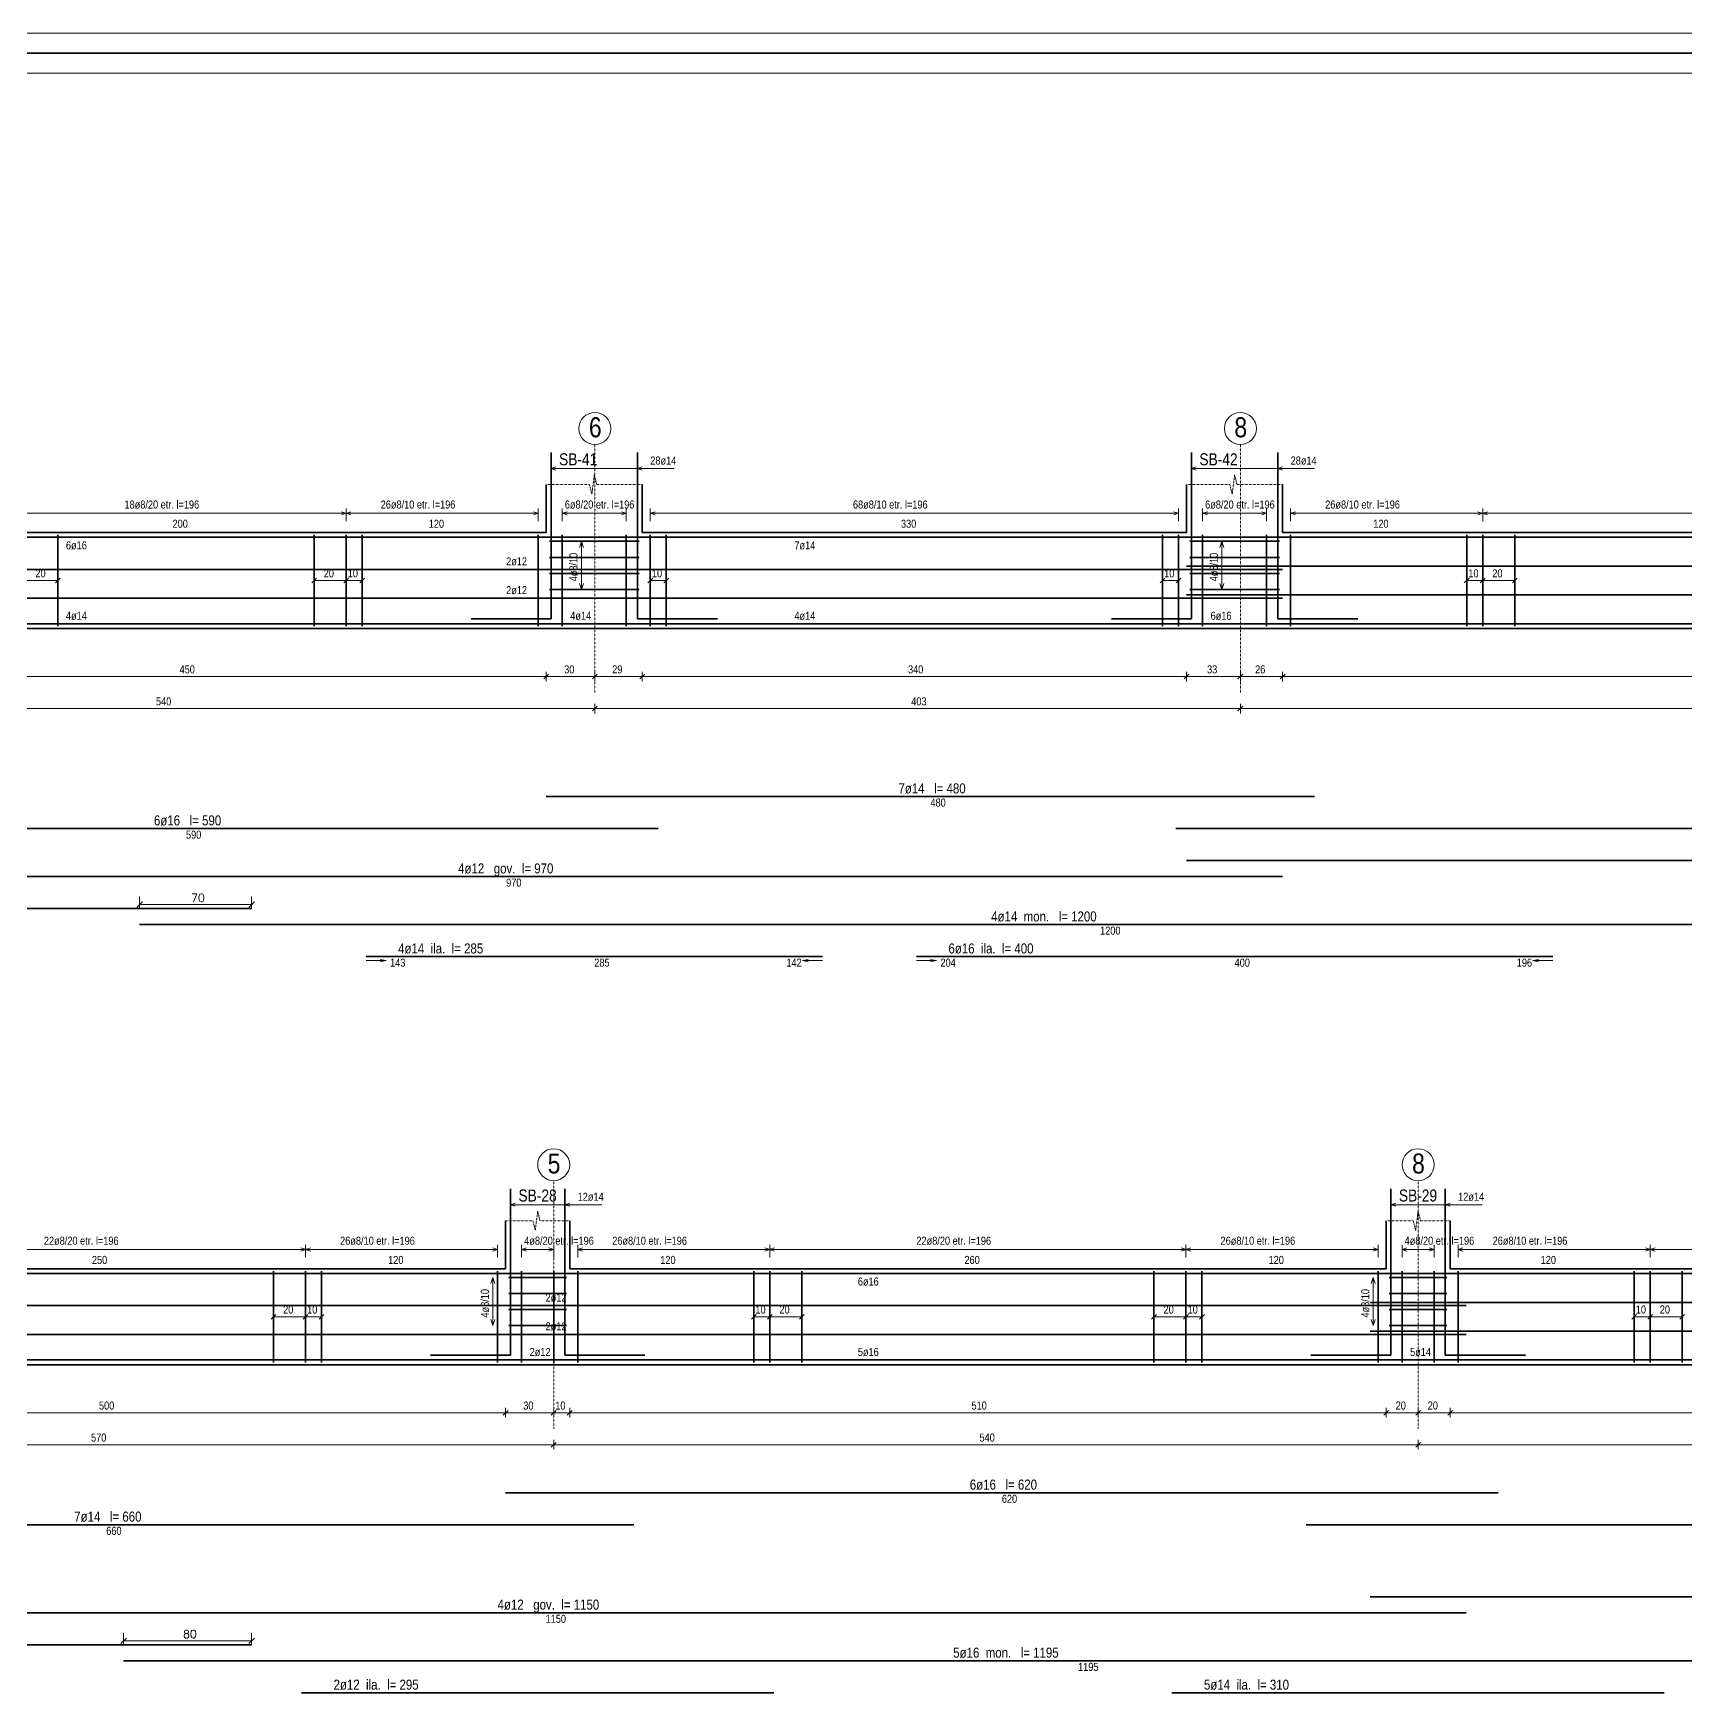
# Model space of a CAD drawing. Header units: millimetres. Extents: x -267 to 94375, y 6431 to 10838.
# Drawn here: x 11255 to 13319, y 8657 to 10732 of the extents above; entities that cross this region are included whole.
import ezdxf

# ---------------------------------------------------------------- set-up
doc = ezdxf.new("R2010")
doc.units = ezdxf.units.MM
doc.header["$LTSCALE"] = 0.0001
doc.linetypes.add('DASHED', pattern=[19.05, 12.7, -6.35])
for name, color, linetype, lineweight in [('AKS BALONU (BEYKENT)', 7, 'Continuous', 20), ('AKS CIZGISI (BEYKENT)', 252, 'DASHED', 20), ('AKS NO (BEYKENT)', 3, 'Continuous', 20), ('DIM_LAY', 8, 'Continuous', 20), ('DONATI (BEYKENT)', 4, 'Continuous', 35), ('DONATI YAZISI (BEYKENT)', 3, 'Continuous', 20), ('FILIZ (BEYKENT)', 60, 'Continuous', 20), ('I.DONATI OKU (BEYKENT)', 160, 'Continuous', 20), ('KESIT SINIRI (BEYKENT)', 241, 'DASHED', 20), ('KOLON ISMI (BEYKENT)', 91, 'Continuous', 20), ('OLCU (BEYKENT)', 14, 'Continuous', 20), ('OLCU YAZISI (BEYKENT)', 7, 'Continuous', 20), ('REBAR_DET2', 1, 'Continuous', 20), ('SHEETSUMMARY-50', 152, 'Continuous', 20), ('SheetView', 40, 'Continuous', 20), ('SheetViewOut', 231, 'Continuous', 20), ('TEMEL (BEYKENT)', 2, 'Continuous', 35)]:
    doc.layers.add(name, color=color, linetype=linetype, lineweight=lineweight)
doc.styles.add('OLCU (BEYKENT)', font='')
doc.styles.add('stastyle', font='RomanSTA.ttf')
doc.styles.add('YAZI (BEYKENT)', font='')
doc.styles.get('OLCU (BEYKENT)').set_extended_font_data('Bahnschrift Light Condensed')
doc.styles.get('YAZI (BEYKENT)').set_extended_font_data('Bahnschrift Light Condensed')

msp = doc.modelspace()

# ---------------------------------------------------------------- linework, layer by layer
at = {"layer": 'AKS BALONU (BEYKENT)'}
for centre in [(11956.31, 10237.83), (12762.74, 10237.83), (11904.79, 9317.83), (12984.79, 9317.83)]:
    msp.add_circle(centre, 20, dxfattribs=at)
at = {"layer": 'AKS CIZGISI (BEYKENT)'}
for p, q in [((11956.31, 10217.83), (11956.31, 9907.83)), ((12762.74, 10217.83), (12762.74, 9907.83)), ((11904.79, 9297.83), (11904.79, 8987.83)), ((12984.79, 9297.83), (12984.79, 8987.83))]:
    msp.add_line(p, q, dxfattribs=at)
at = {"layer": 'DONATI (BEYKENT)'}
for p, q in [((11901.51, 9999.83), (11901.51, 10207.83)), ((12009.51, 9999.83), (12009.51, 10207.83)), ((12701.54, 9999.83), (12701.54, 10207.83)), ((12809.54, 9999.83), (12809.54, 10207.83)), ((9211.45, 10101.83), (21985.44, 10101.83)), ((11285.25, 10104.83), (11285.25, 9990.83)), ((11605.51, 10104.83), (11605.51, 9990.83)), ((11645.51, 10104.83), (11645.51, 9990.83)), ((11665.51, 10104.83), (11665.51, 9990.83)), ((11885.51, 10104.83), (11885.51, 9990.83)), ((11899.51, 10096.83), (12011.51, 10096.83)), ((11915.51, 10104.83), (11915.51, 9990.83)), ((11995.51, 10104.83), (11995.51, 9990.83)), ((12025.51, 10104.83), (12025.51, 9990.83)), ((12045.51, 10104.83), (12045.51, 9990.83)), ((12665.54, 10104.83), (12665.54, 9990.83)), ((12685.54, 10104.83), (12685.54, 9990.83)), ((12699.54, 10096.83), (12811.54, 10096.83)), ((12715.54, 10104.83), (12715.54, 9990.83)), ((12795.54, 10104.83), (12795.54, 9990.83)), ((12825.54, 10104.83), (12825.54, 9990.83)), ((13045.54, 10104.83), (13045.54, 9990.83)), ((13065.54, 10104.83), (13065.54, 9990.83)), ((13105.54, 10104.83), (13105.54, 9990.83)), ((11899.51, 10076.83), (12011.51, 10076.83)), ((12695.54, 10065.83), (14285.65, 10065.83)), ((12699.54, 10076.83), (12811.54, 10076.83)), ((9219.45, 10061.83), (12815.54, 10061.83)), ((11899.51, 10056.83), (12011.51, 10056.83)), ((12699.54, 10056.83), (12811.54, 10056.83)), ((9219.45, 10025.83), (12815.54, 10025.83)), ((11899.51, 10036.83), (12011.51, 10036.83)), ((12695.54, 10029.83), (14285.65, 10029.83)), ((12699.54, 10036.83), (12811.54, 10036.83)), ((9211.45, 9993.83), (21985.44, 9993.83)), ((11801.51, 9999.83), (11901.51, 9999.83)), ((12109.51, 9999.83), (12009.51, 9999.83)), ((12601.54, 9999.83), (12701.54, 9999.83)), ((12909.54, 9999.83), (12809.54, 9999.83)), ((11895.51, 9777.83), (12855.54, 9777.83)), ((10855.25, 9737.83), (12035.51, 9737.83)), ((12681.94, 9737.83), (14305.65, 9737.83)), ((12695.54, 9697.83), (14285.65, 9697.83)), ((10875.25, 9677.83), (12815.54, 9677.83)), ((9219.45, 9637.83), (11527.45, 9637.83)), ((11387.45, 9617.83), (13787.45, 9617.83)), ((11670.44, 9577.83), (12240.57, 9577.83)), ((12358.01, 9577.83), (13153.07, 9577.83)), ((11850.79, 9079.83), (11850.79, 9287.83)), ((11918.79, 9079.83), (11918.79, 9287.83)), ((12950.79, 9079.83), (12950.79, 9287.83)), ((13018.79, 9079.83), (13018.79, 9287.83)), ((9211.45, 9181.83), (21874.78, 9181.83)), ((11554.79, 9184.83), (11554.79, 9070.83)), ((11594.79, 9184.83), (11594.79, 9070.83)), ((11614.79, 9184.83), (11614.79, 9070.83)), ((11834.79, 9184.83), (11834.79, 9070.83)), ((11848.79, 9176.83), (11920.79, 9176.83)), ((11864.79, 9184.83), (11864.79, 9070.83)), ((11904.79, 9184.83), (11904.79, 9070.83)), ((11934.79, 9184.83), (11934.79, 9070.83)), ((12154.79, 9184.83), (12154.79, 9070.83)), ((12174.79, 9184.83), (12174.79, 9070.83)), ((12214.79, 9184.83), (12214.79, 9070.83)), ((12654.79, 9184.83), (12654.79, 9070.83)), ((12694.79, 9184.83), (12694.79, 9070.83)), ((12714.79, 9184.83), (12714.79, 9070.83)), ((12934.79, 9184.83), (12934.79, 9070.83)), ((12948.79, 9176.83), (13020.79, 9176.83)), ((12964.79, 9184.83), (12964.79, 9070.83)), ((13004.79, 9184.83), (13004.79, 9070.83)), ((13034.79, 9184.83), (13034.79, 9070.83)), ((13254.79, 9184.83), (13254.79, 9070.83)), ((13274.79, 9184.83), (13274.79, 9070.83)), ((13314.79, 9184.83), (13314.79, 9070.83)), ((11848.79, 9156.83), (11920.79, 9156.83)), ((12948.79, 9156.83), (13020.79, 9156.83)), ((9219.45, 9141.83), (13044.79, 9141.83)), ((11848.79, 9136.83), (11920.79, 9136.83)), ((12924.79, 9145.83), (14194.99, 9145.83)), ((12948.79, 9136.83), (13020.79, 9136.83)), ((11848.79, 9116.83), (11920.79, 9116.83)), ((12948.79, 9116.83), (13020.79, 9116.83)), ((9219.45, 9105.83), (13044.79, 9105.83)), ((12924.79, 9109.83), (14194.99, 9109.83)), ((9211.45, 9073.83), (21874.78, 9073.83)), ((11750.79, 9079.83), (11850.79, 9079.83)), ((12018.79, 9079.83), (11918.79, 9079.83)), ((12850.79, 9079.83), (12950.79, 9079.83)), ((13118.79, 9079.83), (13018.79, 9079.83)), ((11844.59, 8907.83), (13084.79, 8907.83)), ((10686.79, 8867.83), (12004.79, 8867.83)), ((12844.79, 8867.83), (14234.99, 8867.83)), ((10744.59, 8757.83), (13044.79, 8757.83)), ((12924.79, 8777.83), (14194.99, 8777.83)), ((9219.45, 8717.83), (11527.45, 8717.83)), ((11367.45, 8697.83), (13752.54, 8697.83)), ((11589.79, 8657.83), (12179.79, 8657.83)), ((12677.24, 8657.83), (13292.34, 8657.83))]:
    msp.add_line(p, q, dxfattribs=at)
at = {"layer": 'I.DONATI OKU (BEYKENT)'}
for p, q in [((11901.51, 10187.83), (11907.51, 10189.83)), ((12009.51, 10187.83), (12015.51, 10189.83)), ((12701.54, 10187.83), (12707.54, 10189.83)), ((12809.54, 10187.83), (12815.54, 10189.83)), ((11901.51, 10187.83), (12055.51, 10187.83)), ((11901.51, 10187.83), (11907.51, 10185.83)), ((12009.51, 10187.83), (12015.51, 10185.83)), ((12701.54, 10187.83), (12855.54, 10187.83)), ((12701.54, 10187.83), (12707.54, 10185.83)), ((12809.54, 10187.83), (12815.54, 10185.83)), ((11005.25, 10131.83), (11885.51, 10131.83)), ((11639.51, 10133.83), (11651.51, 10129.83)), ((11639.51, 10129.83), (11651.51, 10133.83)), ((11645.51, 10137.83), (11645.51, 10121.83)), ((11885.51, 10131.83), (11879.51, 10133.83)), ((11885.51, 10131.83), (11879.51, 10129.83)), ((11885.51, 10137.83), (11885.51, 10121.83)), ((11915.51, 10137.83), (11915.51, 10121.83)), ((11915.51, 10131.83), (11921.51, 10133.83)), ((11915.51, 10131.83), (11995.51, 10131.83)), ((11915.51, 10131.83), (11921.51, 10129.83)), ((11995.51, 10131.83), (11989.51, 10133.83)), ((11995.51, 10131.83), (11989.51, 10129.83)), ((11995.51, 10137.83), (11995.51, 10121.83)), ((12025.51, 10137.83), (12025.51, 10121.83)), ((12025.51, 10131.83), (12031.51, 10133.83)), ((12025.51, 10131.83), (12685.54, 10131.83)), ((12025.51, 10131.83), (12031.51, 10129.83)), ((12685.54, 10131.83), (12679.54, 10133.83)), ((12685.54, 10131.83), (12679.54, 10129.83)), ((12685.54, 10137.83), (12685.54, 10121.83)), ((12715.54, 10137.83), (12715.54, 10121.83)), ((12715.54, 10131.83), (12721.54, 10133.83)), ((12715.54, 10131.83), (12795.54, 10131.83)), ((12715.54, 10131.83), (12721.54, 10129.83)), ((12795.54, 10131.83), (12789.54, 10133.83)), ((12795.54, 10131.83), (12789.54, 10129.83)), ((12795.54, 10137.83), (12795.54, 10121.83)), ((12825.54, 10137.83), (12825.54, 10121.83)), ((12825.54, 10131.83), (12831.54, 10133.83)), ((12825.54, 10131.83), (14155.65, 10131.83)), ((12825.54, 10131.83), (12831.54, 10129.83)), ((13059.54, 10133.83), (13071.54, 10129.83)), ((13059.54, 10129.83), (13071.54, 10133.83)), ((13065.54, 10137.83), (13065.54, 10121.83)), ((11939.51, 10096.83), (11937.01, 10089.33)), ((11939.51, 10096.83), (11939.51, 10036.83)), ((11939.51, 10096.83), (11942.01, 10089.33)), ((12739.54, 10096.83), (12737.04, 10089.33)), ((12739.54, 10096.83), (12739.54, 10036.83)), ((12739.54, 10096.83), (12742.04, 10089.33)), ((11939.51, 10036.83), (11937.01, 10044.33)), ((11939.51, 10036.83), (11942.01, 10044.33)), ((12739.54, 10036.83), (12737.04, 10044.33)), ((12739.54, 10036.83), (12742.04, 10044.33)), ((11850.79, 9267.83), (11856.79, 9269.83)), ((11850.79, 9267.83), (11964.79, 9267.83)), ((11850.79, 9267.83), (11856.79, 9265.83)), ((11918.79, 9267.83), (11924.79, 9269.83)), ((11918.79, 9267.83), (11924.79, 9265.83)), ((12950.79, 9267.83), (12956.79, 9269.83)), ((12950.79, 9267.83), (13064.79, 9267.83)), ((12950.79, 9267.83), (12956.79, 9265.83)), ((13018.79, 9267.83), (13024.79, 9269.83)), ((13018.79, 9267.83), (13024.79, 9265.83)), ((11588.79, 9213.83), (11600.79, 9209.83)), ((11588.79, 9209.83), (11600.79, 9213.83)), ((11594.79, 9217.83), (11594.79, 9201.83)), ((11834.79, 9211.83), (11828.79, 9213.83)), ((11834.79, 9217.83), (11834.79, 9201.83)), ((11864.79, 9217.83), (11864.79, 9201.83)), ((11864.79, 9211.83), (11870.79, 9213.83)), ((11904.79, 9211.83), (11898.79, 9213.83)), ((11904.79, 9217.83), (11904.79, 9201.83)), ((11934.79, 9217.83), (11934.79, 9201.83)), ((11934.79, 9211.83), (11940.79, 9213.83)), ((12168.79, 9213.83), (12180.79, 9209.83)), ((12168.79, 9209.83), (12180.79, 9213.83)), ((12174.79, 9217.83), (12174.79, 9201.83)), ((12688.79, 9213.83), (12700.79, 9209.83)), ((12688.79, 9209.83), (12700.79, 9213.83)), ((12694.79, 9217.83), (12694.79, 9201.83)), ((12934.79, 9211.83), (12928.79, 9213.83)), ((12934.79, 9217.83), (12934.79, 9201.83)), ((12964.79, 9217.83), (12964.79, 9201.83)), ((12964.79, 9211.83), (12970.79, 9213.83)), ((13004.79, 9211.83), (12998.79, 9213.83)), ((13004.79, 9217.83), (13004.79, 9201.83)), ((13034.79, 9217.83), (13034.79, 9201.83)), ((13034.79, 9211.83), (13040.79, 9213.83)), ((13268.79, 9213.83), (13280.79, 9209.83)), ((13268.79, 9209.83), (13280.79, 9213.83)), ((13274.79, 9217.83), (13274.79, 9201.83)), ((10854.59, 9211.83), (11834.79, 9211.83)), ((11834.79, 9211.83), (11828.79, 9209.83)), ((11864.79, 9211.83), (11904.79, 9211.83)), ((11864.79, 9211.83), (11870.79, 9209.83)), ((11904.79, 9211.83), (11898.79, 9209.83)), ((11934.79, 9211.83), (12934.79, 9211.83)), ((11934.79, 9211.83), (11940.79, 9209.83)), ((12934.79, 9211.83), (12928.79, 9209.83)), ((12964.79, 9211.83), (13004.79, 9211.83)), ((12964.79, 9211.83), (12970.79, 9209.83)), ((13004.79, 9211.83), (12998.79, 9209.83)), ((13034.79, 9211.83), (14084.99, 9211.83)), ((13034.79, 9211.83), (13040.79, 9209.83)), ((11828.79, 9176.83), (11826.29, 9169.33)), ((11828.79, 9176.83), (11828.79, 9116.83)), ((11828.79, 9176.83), (11831.29, 9169.33)), ((12928.79, 9176.83), (12926.29, 9169.33)), ((12928.79, 9176.83), (12928.79, 9116.83)), ((12928.79, 9176.83), (12931.29, 9169.33)), ((11828.79, 9116.83), (11826.29, 9124.33)), ((11828.79, 9116.83), (11831.29, 9124.33)), ((12928.79, 9116.83), (12926.29, 9124.33)), ((12928.79, 9116.83), (12931.29, 9124.33))]:
    msp.add_line(p, q, dxfattribs=at)
at = {"layer": 'KESIT SINIRI (BEYKENT)'}
for p, q in [((11952.51, 10155.83), (11955.51, 10179.83)), ((11955.51, 10179.83), (11958.51, 10167.83)), ((12752.54, 10155.83), (12755.54, 10179.83)), ((12755.54, 10179.83), (12758.54, 10167.83)), ((11895.51, 10167.83), (11949.51, 10167.83)), ((11949.51, 10167.83), (11952.51, 10155.83)), ((11958.51, 10167.83), (12015.51, 10167.83)), ((12695.54, 10167.83), (12749.54, 10167.83)), ((12749.54, 10167.83), (12752.54, 10155.83)), ((12758.54, 10167.83), (12815.54, 10167.83)), ((11881.79, 9235.83), (11884.79, 9259.83)), ((11884.79, 9259.83), (11887.79, 9247.83)), ((12981.79, 9235.83), (12984.79, 9259.83)), ((12984.79, 9259.83), (12987.79, 9247.83)), ((11844.79, 9247.83), (11878.79, 9247.83)), ((11878.79, 9247.83), (11881.79, 9235.83)), ((11887.79, 9247.83), (11924.79, 9247.83)), ((12944.79, 9247.83), (12978.79, 9247.83)), ((12978.79, 9247.83), (12981.79, 9235.83)), ((12987.79, 9247.83), (13024.79, 9247.83))]:
    msp.add_line(p, q, dxfattribs=at)
at = {"layer": 'OLCU (BEYKENT)'}
for p, q in [((11225.25, 10047.83), (11285.25, 10047.83)), ((11282.25, 10044.83), (11288.25, 10050.83)), ((11608.51, 10050.83), (11602.51, 10044.83)), ((11605.51, 10053.83), (11605.51, 10041.83)), ((11605.51, 10047.83), (11665.51, 10047.83)), ((11648.51, 10050.83), (11642.51, 10044.83)), ((11645.51, 10053.83), (11645.51, 10041.83)), ((11662.51, 10044.83), (11668.51, 10050.83)), ((12028.51, 10050.83), (12022.51, 10044.83)), ((12025.51, 10053.83), (12025.51, 10041.83)), ((12025.51, 10047.83), (12045.51, 10047.83)), ((12042.51, 10044.83), (12048.51, 10050.83)), ((12668.54, 10050.83), (12662.54, 10044.83)), ((12665.54, 10053.83), (12665.54, 10041.83)), ((12665.54, 10047.83), (12685.54, 10047.83)), ((12682.54, 10044.83), (12688.54, 10050.83)), ((13048.54, 10050.83), (13042.54, 10044.83)), ((13045.54, 10053.83), (13045.54, 10041.83)), ((13045.54, 10047.83), (13105.54, 10047.83)), ((13068.54, 10050.83), (13062.54, 10044.83)), ((13065.54, 10053.83), (13065.54, 10041.83)), ((13102.54, 10044.83), (13108.54, 10050.83)), ((10875.45, 9927.83), (14285.45, 9927.83)), ((11898.51, 9930.83), (11892.51, 9924.83)), ((11895.51, 9933.83), (11895.51, 9921.83)), ((11959.31, 9930.83), (11953.31, 9924.83)), ((11956.31, 9933.83), (11956.31, 9921.83)), ((12018.51, 9930.83), (12012.51, 9924.83)), ((12015.51, 9933.83), (12015.51, 9921.83)), ((12698.54, 9930.83), (12692.54, 9924.83)), ((12695.54, 9933.83), (12695.54, 9921.83)), ((12765.74, 9930.83), (12759.74, 9924.83)), ((12762.74, 9933.83), (12762.74, 9921.83)), ((12818.54, 9930.83), (12812.54, 9924.83)), ((12815.54, 9933.83), (12815.54, 9921.83)), ((9205.45, 9887.83), (21987.44, 9887.83)), ((11959.31, 9890.83), (11953.31, 9884.83)), ((11956.31, 9893.83), (11956.31, 9881.83)), ((12765.74, 9890.83), (12759.74, 9884.83)), ((12762.74, 9893.83), (12762.74, 9881.83)), ((11387.45, 9637.83), (11387.45, 9652.83)), ((11527.45, 9637.83), (11527.45, 9652.83)), ((11383.92, 9639.29), (11390.98, 9646.37)), ((11387.45, 9642.83), (11527.45, 9642.83)), ((11523.92, 9639.29), (11530.98, 9646.37)), ((11557.79, 9130.83), (11551.79, 9124.83)), ((11554.79, 9133.83), (11554.79, 9121.83)), ((11597.79, 9130.83), (11591.79, 9124.83)), ((11594.79, 9133.83), (11594.79, 9121.83)), ((11611.79, 9124.83), (11617.79, 9130.83)), ((12157.79, 9130.83), (12151.79, 9124.83)), ((12154.79, 9133.83), (12154.79, 9121.83)), ((12177.79, 9130.83), (12171.79, 9124.83)), ((12174.79, 9133.83), (12174.79, 9121.83)), ((12211.79, 9124.83), (12217.79, 9130.83)), ((12657.79, 9130.83), (12651.79, 9124.83)), ((12654.79, 9133.83), (12654.79, 9121.83)), ((12697.79, 9130.83), (12691.79, 9124.83)), ((12694.79, 9133.83), (12694.79, 9121.83)), ((12711.79, 9124.83), (12717.79, 9130.83)), ((13257.79, 9130.83), (13251.79, 9124.83)), ((13254.79, 9133.83), (13254.79, 9121.83)), ((13277.79, 9130.83), (13271.79, 9124.83)), ((13274.79, 9133.83), (13274.79, 9121.83)), ((13311.79, 9124.83), (13317.79, 9130.83)), ((11554.79, 9127.83), (11614.79, 9127.83)), ((12154.79, 9127.83), (12214.79, 9127.83)), ((12654.79, 9127.83), (12714.79, 9127.83)), ((13254.79, 9127.83), (13314.79, 9127.83)), ((10764.79, 9007.83), (14174.79, 9007.83)), ((11847.79, 9010.83), (11841.79, 9004.83)), ((11844.79, 9013.83), (11844.79, 9001.83)), ((11907.79, 9010.83), (11901.79, 9004.83)), ((11904.79, 9013.83), (11904.79, 9001.83)), ((11927.79, 9010.83), (11921.79, 9004.83)), ((11924.79, 9013.83), (11924.79, 9001.83)), ((12947.79, 9010.83), (12941.79, 9004.83)), ((12944.79, 9013.83), (12944.79, 9001.83)), ((12987.79, 9010.83), (12981.79, 9004.83)), ((12984.79, 9013.83), (12984.79, 9001.83)), ((13027.79, 9010.83), (13021.79, 9004.83)), ((13024.79, 9013.83), (13024.79, 9001.83)), ((9205.45, 8967.83), (21876.78, 8967.83)), ((11907.79, 8970.83), (11901.79, 8964.83)), ((11904.79, 8973.83), (11904.79, 8961.83)), ((12987.79, 8970.83), (12981.79, 8964.83)), ((12984.79, 8973.83), (12984.79, 8961.83)), ((11363.92, 8719.29), (11370.98, 8726.37)), ((11367.45, 8717.83), (11367.45, 8732.83)), ((11367.45, 8722.83), (11527.45, 8722.83)), ((11523.92, 8719.29), (11530.98, 8726.37)), ((11527.45, 8717.83), (11527.45, 8732.83))]:
    msp.add_line(p, q, dxfattribs=at)
at = {"layer": 'REBAR_DET2'}
for p, q in [((11670.44, 9572.83), (11695.44, 9572.83)), ((11695.44, 9572.83), (11688.09, 9574.29)), ((11695.44, 9572.83), (11688.09, 9571.37)), ((12215.57, 9572.83), (12222.93, 9574.29)), ((12240.57, 9572.83), (12215.57, 9572.83)), ((12215.57, 9572.83), (12222.93, 9571.37)), ((12358.01, 9572.83), (12383.01, 9572.83)), ((12383.01, 9572.83), (12375.66, 9574.29)), ((12383.01, 9572.83), (12375.66, 9571.37)), ((13128.07, 9572.83), (13135.42, 9574.29)), ((13153.07, 9572.83), (13128.07, 9572.83)), ((13128.07, 9572.83), (13135.42, 9571.37))]:
    msp.add_line(p, q, dxfattribs=at)
at = {"layer": 'SHEETSUMMARY-50', "const_width": 2, "flags": 128}
msp.add_lwpolyline([(9013.61, 6556.81), (39480.33, 6556.81), (39480.33, 10706.81), (9013.61, 10706.81)], close=True, dxfattribs=at)
at = {"layer": 'SheetView'}
msp.add_lwpolyline([(9038.61, 6581.81), (38855.33, 6581.81), (38855.33, 10681.81), (9038.61, 10681.81)], close=True, dxfattribs=at)
at = {"layer": 'SheetViewOut'}
msp.add_lwpolyline([(8988.61, 6531.81), (39505.33, 6531.81), (39505.33, 10731.81), (8988.61, 10731.81)], close=True, dxfattribs=at)
at = {"layer": 'TEMEL (BEYKENT)'}
for p, q in [((11895.51, 10107.83), (11895.51, 10167.83)), ((12015.51, 10167.83), (12015.51, 10107.83)), ((12695.54, 10107.83), (12695.54, 10167.83)), ((12815.54, 10167.83), (12815.54, 10107.83)), ((10995.25, 10107.83), (11895.51, 10107.83)), ((12015.51, 10107.83), (12695.54, 10107.83)), ((12815.54, 10107.83), (14165.65, 10107.83)), ((9205.45, 9987.83), (21987.44, 9987.83)), ((11844.79, 9187.83), (11844.79, 9247.83)), ((11924.79, 9247.83), (11924.79, 9187.83)), ((12944.79, 9187.83), (12944.79, 9247.83)), ((13024.79, 9247.83), (13024.79, 9187.83)), ((10844.59, 9187.83), (11844.79, 9187.83)), ((11924.79, 9187.83), (12944.79, 9187.83)), ((13024.79, 9187.83), (14094.99, 9187.83)), ((9205.45, 9067.83), (21876.78, 9067.83))]:
    msp.add_line(p, q, dxfattribs=at)

# ---------------------------------------------------------------- texts
at = {"layer": 'AKS NO (BEYKENT)', "style": 'YAZI (BEYKENT)'}
for s, p in [('6', (11948.81, 10226.83)), ('8', (12755.24, 10226.83)), ('5', (11897.29, 9306.83)), ('8', (12977.29, 9306.83))]:
    msp.add_text(s, height=25, dxfattribs=at).set_placement(p)
at = {"layer": 'DIM_LAY', "style": 'stastyle'}
for s, p in [('70', (11451.75, 9646.33)), ('80', (11441.75, 8726.33))]:
    msp.add_text(s, height=10, dxfattribs=at).set_placement(p)
at = {"layer": 'DONATI YAZISI (BEYKENT)', "style": 'YAZI (BEYKENT)'}
for s, height, p in [(' 18ø8/20 etr. l=196', 10, (11365.38, 10137.83)), (' 26ø8/10 etr. l=196', 10, (11685.51, 10137.83)), (' 6ø8/20 etr. l=196', 10, (11915.51, 10137.83)), (' 68ø8/10 etr. l=196', 10, (12275.52, 10137.83)), (' 6ø8/20 etr. l=196', 10, (12715.54, 10137.83)), (' 26ø8/10 etr. l=196', 10, (12865.54, 10137.83)), ('6ø16', 10, (11295.38, 10086.83)), ('7ø14', 10, (12205.52, 10086.83)), ('2ø12', 10, (11845.39, 10066.83)), ('2ø12', 10, (11845.39, 10030.83)), ('4ø14', 10, (11295.38, 9998.83)), ('4ø14', 10, (11925.51, 9998.83)), ('4ø14', 10, (12205.52, 9998.83)), ('6ø16', 10, (12725.54, 9998.83)), ('7ø14   l= 480', 12.5, (12335.52, 9781.83)), ('6ø16   l= 590', 12.5, (11405.38, 9741.83)), ('4ø12   gov.  l= 970', 12.5, (11785.39, 9681.83)), (' 4ø14  mon.   l= 1200', 12.5, (12447.45, 9621.83)), ('4ø14  ila.  l= 285', 12.5, (11710.44, 9581.83)), ('6ø16  ila.  l= 400', 12.5, (12398.01, 9581.83)), (' 22ø8/20 etr. l=196', 10, (11264.69, 9217.83)), (' 26ø8/10 etr. l=196', 10, (11634.79, 9217.83)), (' 4ø8/20 etr. l=196', 10, (11864.79, 9217.83)), (' 26ø8/10 etr. l=196', 10, (11974.79, 9217.83)), (' 22ø8/20 etr. l=196', 10, (12354.79, 9217.83)), (' 26ø8/10 etr. l=196', 10, (12734.79, 9217.83)), (' 4ø8/20 etr. l=196', 10, (12964.79, 9217.83)), (' 26ø8/10 etr. l=196', 10, (13074.79, 9217.83)), ('6ø16', 10, (12284.79, 9166.83)), ('2ø12', 10, (11894.69, 9146.83)), ('2ø12', 10, (11894.69, 9110.83)), ('2ø12', 10, (11874.79, 9078.83)), ('5ø16', 10, (12284.79, 9078.83)), ('5ø14', 10, (12974.79, 9078.83)), ('6ø16   l= 620', 12.5, (12424.69, 8911.83)), ('7ø14   l= 660', 12.5, (11305.79, 8871.83)), ('4ø12   gov.  l= 1150', 12.5, (11834.69, 8761.83)), (' 5ø16  mon.   l= 1195', 12.5, (12399.99, 8701.83)), ('2ø12  ila.  l= 295', 12.5, (11629.79, 8661.83)), ('5ø14  ila.  l= 310', 12.5, (12717.24, 8661.83))]:
    msp.add_text(s, height=height, dxfattribs=at).set_placement(p)
for p in [(11934.51, 10046.83), (12734.54, 10046.83), (11823.79, 9126.83), (12923.79, 9126.83)]:
    msp.add_text('4ø8/10', height=10, rotation=90, dxfattribs=at).set_placement(p)
at = {"layer": 'FILIZ (BEYKENT)', "style": 'YAZI (BEYKENT)'}
for s, p in [('28ø14', (12025.51, 10192.83)), ('28ø14', (12825.54, 10192.83)), ('12ø14', (11934.79, 9272.83)), ('12ø14', (13034.79, 9272.83))]:
    msp.add_text(s, height=10, dxfattribs=at).set_placement(p)
at = {"layer": 'KOLON ISMI (BEYKENT)', "style": 'YAZI (BEYKENT)'}
for s, p in [('SB-41', (11911.51, 10191.83)), ('SB-42', (12711.54, 10191.83)), ('SB-28', (11860.79, 9271.83)), ('SB-29', (12960.79, 9271.83))]:
    msp.add_text(s, height=15, dxfattribs=at).set_placement(p)
at = {"layer": 'OLCU YAZISI (BEYKENT)', "style": 'OLCU (BEYKENT)'}
for s, p in [(' 200', (11425.38, 10113.83)), (' 120', (11745.51, 10113.83)), (' 330', (12335.52, 10113.83)), (' 120', (12925.54, 10113.83)), ('20', (11257.25, 10051.83)), ('20', (11617.51, 10051.83)), ('10', (11647.51, 10051.83)), ('10', (12027.51, 10051.83)), ('10', (12667.54, 10051.83)), ('10', (13047.54, 10051.83)), ('20', (13077.54, 10051.83)), ('450', (11437.38, 9931.83)), ('30', (11917.91, 9931.83)), ('29', (11977.91, 9931.83)), ('340', (12347.52, 9931.83)), ('33', (12721.14, 9931.83)), ('26', (12781.14, 9931.83)), ('540', (11407.88, 9891.83)), ('403', (12351.52, 9891.83)), ('480', (12375.52, 9765.33)), ('590', (11445.38, 9725.33)), ('970', (11845.39, 9665.33)), ('1200', (12587.45, 9605.33)), ('143', (11700.44, 9565.33)), ('285', (11955.51, 9565.33)), ('142', (12195.57, 9565.33)), ('204', (12388.01, 9565.33)), ('400', (12755.54, 9565.33)), ('196', (13108.07, 9565.33)), (' 250', (11324.69, 9193.83)), (' 120', (11694.79, 9193.83)), (' 120', (12034.79, 9193.83)), (' 260', (12414.79, 9193.83)), (' 120', (12794.79, 9193.83)), (' 120', (13134.79, 9193.83)), ('20', (11566.79, 9131.83)), ('10', (11596.79, 9131.83)), ('10', (12156.79, 9131.83)), ('20', (12186.79, 9131.83)), ('20', (12666.79, 9131.83)), ('10', (12696.79, 9131.83)), ('10', (13256.79, 9131.83)), ('20', (13286.79, 9131.83)), ('500', (11336.69, 9011.83)), ('30', (11866.79, 9011.83)), ('10', (11906.79, 9011.83)), ('510', (12426.79, 9011.83)), ('20', (12956.79, 9011.83)), ('20', (12996.79, 9011.83)), ('570', (11326.79, 8971.83)), ('540', (12436.79, 8971.83)), ('620', (12464.69, 8895.33)), ('660', (11345.79, 8855.33)), ('1150', (11894.69, 8745.33)), ('1195', (12559.99, 8685.33))]:
    msp.add_text(s, height=10, dxfattribs=at).set_placement(p)

doc.saveas('drawing.dxf')
